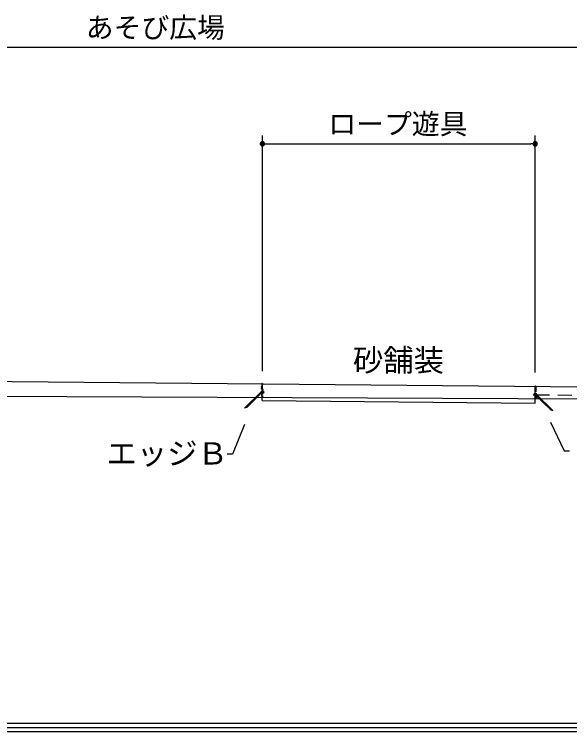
# Model space of a CAD drawing. Units: millimetres on the paper. Extents: x -84 to 7, y -133 to 191.
# Drawn here: x -15.47 to -8.89, y -94.25 to -85.74 of the extents above; entities that cross this region are included whole.
import ezdxf
from ezdxf.enums import TextEntityAlignment as Align

# ---------------------------------------------------------------- set-up
doc = ezdxf.new("R2010")
doc.units = ezdxf.units.MM
doc.header["$LTSCALE"] = 0.14
doc.linetypes.add('DASHED1', pattern=[1.8, 1.2, -0.6])
for name, color, linetype in [('0-1_D-BDG-3-DL-2', 7, 'Continuous'), ('0-3_D-STR-2-文字', 7, 'Continuous'), ('0-5_D-BDG-2-DL-1', 7, 'Continuous'), ('0-7_D-STR-1-計線1', 7, 'Continuous'), ('0-9_D-BDG-1-現況', 7, 'Continuous')]:
    doc.layers.add(name, color=color, linetype=linetype)
doc.styles.add('ＭＳ ゴシック', font='')
doc.styles.get('ＭＳ ゴシック').set_extended_font_data('MS Gothic')

msp = doc.modelspace()

# ---------------------------------------------------------------- linework, layer by layer
at = {"layer": '0-1_D-BDG-3-DL-2'}
for p, q in [((-73.8141, -94.1512), (3.4526, -94.1512)), ((-73.8141, -94.2512), (3.4526, -94.2512))]:
    msp.add_line(p, q, dxfattribs=at)
at = {"layer": '0-3_D-STR-2-文字'}
for p, q in [((-19.7105, -86.1301), (-7.8945, -86.1301)), ((-12.5329, -89.9729), (-12.5329, -87.1763)), ((-9.2972, -89.9876), (-9.2972, -87.1763)), ((-12.5574, -87.2813), (-12.5085, -87.2813)), ((-12.5558, -87.2664), (-12.51, -87.2664)), ((-12.5529, -87.2913), (-12.513, -87.2913)), ((-12.5479, -87.2564), (-12.5179, -87.2564)), ((-12.5079, -87.2763), (-12.4829, -87.2763)), ((-12.4829, -87.2763), (-9.3472, -87.2763)), ((-9.3222, -87.2763), (-9.3472, -87.2763)), ((-9.2727, -87.2713), (-9.3216, -87.2713)), ((-9.2743, -87.2863), (-9.3201, -87.2863)), ((-9.2772, -87.2613), (-9.3172, -87.2613)), ((-9.2822, -87.2963), (-9.3122, -87.2963))]:
    msp.add_line(p, q, dxfattribs=at)
for points in [[(-12.5079, -87.2763), (-12.5081, -87.2732), (-12.5087, -87.2701), (-12.5097, -87.2671), (-12.511, -87.2643), (-12.5127, -87.2616), (-12.5147, -87.2592), (-12.517, -87.257), (-12.5195, -87.2552), (-12.5223, -87.2537), (-12.5252, -87.2525), (-12.5282, -87.2517), (-12.5314, -87.2514), (-12.5345, -87.2514), (-12.5376, -87.2517), (-12.5407, -87.2525), (-12.5436, -87.2537), (-12.5463, -87.2552), (-12.5489, -87.257), (-12.5512, -87.2592), (-12.5532, -87.2616), (-12.5548, -87.2643), (-12.5562, -87.2671), (-12.5571, -87.2701), (-12.5577, -87.2732), (-12.5579, -87.2763), (-12.5329, -87.2763)], [(-12.5579, -87.2763), (-12.5577, -87.2794), (-12.5571, -87.2825), (-12.5562, -87.2855), (-12.5548, -87.2884), (-12.5532, -87.291), (-12.5512, -87.2934), (-12.5489, -87.2956), (-12.5463, -87.2974), (-12.5436, -87.2989), (-12.5407, -87.3001), (-12.5376, -87.3009), (-12.5345, -87.3013), (-12.5314, -87.3013), (-12.5282, -87.3009), (-12.5252, -87.3001), (-12.5223, -87.2989), (-12.5195, -87.2974), (-12.517, -87.2956), (-12.5147, -87.2934), (-12.5127, -87.291), (-12.511, -87.2884), (-12.5097, -87.2855), (-12.5087, -87.2825), (-12.5081, -87.2794), (-12.5079, -87.2763), (-12.5329, -87.2763)], [(-9.2722, -87.2763), (-9.2724, -87.2732), (-9.273, -87.2701), (-9.2739, -87.2671), (-9.2753, -87.2643), (-9.277, -87.2616), (-9.279, -87.2592), (-9.2812, -87.257), (-9.2838, -87.2552), (-9.2865, -87.2537), (-9.2895, -87.2525), (-9.2925, -87.2517), (-9.2956, -87.2514), (-9.2988, -87.2514), (-9.3019, -87.2517), (-9.3049, -87.2525), (-9.3078, -87.2537), (-9.3106, -87.2552), (-9.3131, -87.257), (-9.3154, -87.2592), (-9.3174, -87.2616), (-9.3191, -87.2643), (-9.3204, -87.2671), (-9.3214, -87.2701), (-9.322, -87.2732), (-9.3222, -87.2763), (-9.2972, -87.2763)], [(-9.3222, -87.2763), (-9.322, -87.2794), (-9.3214, -87.2825), (-9.3204, -87.2855), (-9.3191, -87.2884), (-9.3174, -87.291), (-9.3154, -87.2934), (-9.3131, -87.2956), (-9.3106, -87.2974), (-9.3078, -87.2989), (-9.3049, -87.3001), (-9.3019, -87.3009), (-9.2988, -87.3013), (-9.2956, -87.3013), (-9.2925, -87.3009), (-9.2895, -87.3001), (-9.2865, -87.2989), (-9.2838, -87.2974), (-9.2812, -87.2956), (-9.279, -87.2934), (-9.277, -87.291), (-9.2753, -87.2884), (-9.2739, -87.2855), (-9.273, -87.2825), (-9.2724, -87.2794), (-9.2722, -87.2763), (-9.2972, -87.2763)]]:
    msp.add_lwpolyline(points, close=True, dxfattribs=at)
for points in [[(-12.7441, -90.6055), (-12.8863, -90.9598), (-12.9488, -90.9598)], [(-9.115, -90.5802), (-8.9525, -90.9182), (-8.89, -90.9182)]]:
    msp.add_lwpolyline(points, dxfattribs=at)
at = {"layer": '0-5_D-BDG-2-DL-1'}
msp.add_line((-76.8141, -94.2012), (3.4526, -94.2012), dxfattribs=at)
at = {"layer": '0-7_D-STR-1-計線1'}
for p, q in [((-12.5404, -90.1229), (-12.5404, -90.1604)), ((-12.5339, -90.3229), (-12.5329, -90.1229)), ((-12.5329, -90.185), (-12.5329, -90.1229)), ((-12.5429, -90.2153), (-12.7439, -90.4117)), ((-12.5448, -90.1604), (-12.5404, -90.1604)), ((-12.5448, -90.1792), (-12.5404, -90.1792)), ((-12.5448, -90.1829), (-12.5415, -90.1829)), ((-12.5429, -90.2105), (-12.5429, -90.224)), ((-12.5392, -90.2123), (-12.5392, -90.2221)), ((-12.5392, -90.2221), (-12.5267, -90.232)), ((-12.5361, -90.2142), (-12.5349, -90.2255)), ((-12.5158, -90.2302), (-12.5329, -90.2127)), ((-12.5131, -90.2276), (-12.5302, -90.2101)), ((-9.2981, -90.3528), (-9.2972, -90.1528)), ((-9.2972, -90.2149), (-9.2972, -90.1528)), ((-9.2897, -90.1528), (-9.2897, -90.1903)), ((-9.2853, -90.1903), (-9.2897, -90.1903)), ((-9.2853, -90.2091), (-9.2897, -90.2091)), ((-9.2853, -90.2128), (-9.2886, -90.2128)), ((-12.538, -90.2279), (-12.7173, -90.4032)), ((-12.5429, -90.224), (-12.5304, -90.2338)), ((-12.5304, -90.24), (-12.5429, -90.2498)), ((-12.5429, -90.2498), (-12.5429, -90.2633)), ((-12.5429, -90.2633), (-12.529, -90.2742)), ((-12.5267, -90.2418), (-12.5392, -90.2516)), ((-12.5392, -90.2516), (-12.5392, -90.2614)), ((-12.5392, -90.2614), (-12.5267, -90.2712)), ((-12.5304, -90.2338), (-12.5304, -90.24)), ((-12.5267, -90.2712), (-12.529, -90.2742)), ((-12.5267, -90.232), (-12.5267, -90.2418)), ((-12.5131, -90.2276), (-12.5158, -90.2302)), ((-9.317, -90.2574), (-9.2999, -90.2399)), ((-9.317, -90.2574), (-9.3143, -90.2601)), ((-9.3143, -90.2601), (-9.2972, -90.2425)), ((-9.2909, -90.252), (-9.3034, -90.2618)), ((-9.3034, -90.2618), (-9.3034, -90.2717)), ((-9.3034, -90.2717), (-9.2909, -90.2815)), ((-9.2909, -90.2913), (-9.3034, -90.3011)), ((-9.3034, -90.3011), (-9.3011, -90.3041)), ((-9.2872, -90.2931), (-9.3011, -90.3041)), ((-9.2872, -90.2538), (-9.2997, -90.2637)), ((-9.2997, -90.2637), (-9.2997, -90.2698)), ((-9.2997, -90.2698), (-9.2872, -90.2797)), ((-9.294, -90.2441), (-9.2952, -90.2554)), ((-9.2922, -90.2577), (-9.1128, -90.433)), ((-9.2909, -90.2422), (-9.2909, -90.252)), ((-9.2909, -90.2815), (-9.2909, -90.2913)), ((-9.2872, -90.2404), (-9.2872, -90.2538)), ((-9.2872, -90.2451), (-9.0862, -90.4416)), ((-9.2872, -90.2797), (-9.2872, -90.2931)), ((-12.5339, -90.3229), (-9.2981, -90.3528)), ((-12.7173, -90.4032), (-12.7439, -90.4117)), ((-9.1128, -90.433), (-9.0862, -90.4416))]:
    msp.add_line(p, q, dxfattribs=at)
at = {"layer": '0-7_D-STR-1-計線1', "linetype": 'DASHED1'}
msp.add_line((-9.2972, -90.2528), (-7.8695, -90.266), dxfattribs=at)
at = {"layer": '0-7_D-STR-1-計線1'}
for points in [[(-19.7605, -90.0562), (-7.8445, -90.1662), (-6.9172, -90.1662)], [(-12.5448, -90.1642), (-12.5404, -90.1642), (-12.5404, -90.1792)], [(-12.5415, -90.1829), (-12.5304, -90.1918), (-12.5304, -90.2007), (-12.5429, -90.2105)], [(-12.5329, -90.185), (-12.5267, -90.19), (-12.5267, -90.2025), (-12.5392, -90.2123)], [(-9.2972, -90.2149), (-9.3034, -90.2199), (-9.3034, -90.2324), (-9.2909, -90.2422)], [(-9.2886, -90.2128), (-9.2997, -90.2217), (-9.2997, -90.2305), (-9.2872, -90.2404)], [(-9.2853, -90.1941), (-9.2897, -90.1941), (-9.2897, -90.2091)]]:
    msp.add_lwpolyline(points, dxfattribs=at)
for centre, radius, start, end in [((-12.5367, -90.1229), 0.00375, 0, 180), ((-12.5448, -90.1623), 0.00188, 90, 270), ((-12.5448, -90.1811), 0.00188, 90, 270), ((-12.5343, -90.214), 0.00188, 44.34373, 186.1865), ((-12.5343, -90.214), 0.00562, 44.34373, 88.67696), ((-9.2934, -90.1528), 0.00375, 0, 180), ((-9.2853, -90.1922), 0.00188, 270, 90), ((-9.2853, -90.2109), 0.00188, 270, 90), ((-9.2958, -90.2439), 0.00562, 91.32304, 135.65627), ((-9.2958, -90.2439), 0.00188, 353.8135, 135.65627)]:
    msp.add_arc(centre, radius, start, end, dxfattribs=at)
at = {"layer": '0-9_D-BDG-1-現況'}
msp.add_lwpolyline([(-66.6806, -89.8813), (-64.7915, -89.9013), (-60.5629, -89.9513), (-56.2415, -90.0013), (-50.5009, -90.0513), (-44.027, -90.1013), (-37.3832, -90.1513), (-29.6101, -90.2013), (-20.2043, -90.2513), (-8.6153, -90.3013), (0.2876, -90.3213)], dxfattribs=at)

# ---------------------------------------------------------------- texts
at = {"layer": '0-3_D-STR-2-文字', "style": 'ＭＳ ゴシック'}
for s, height, p in [('あそび広場', 0.2419, (-14.6276, -86.0894)), ('ロープ遊具', 0.2419, (-11.7503, -87.2338)), ('砂舗装', 0.2639, (-11.459, -90.0547)), ('エッジＢ', 0.2639, (-14.3825, -91.1606))]:
    msp.add_text(s, height=height, dxfattribs=at).set_placement(p, align=Align.BOTTOM_LEFT)

doc.saveas('drawing.dxf')
